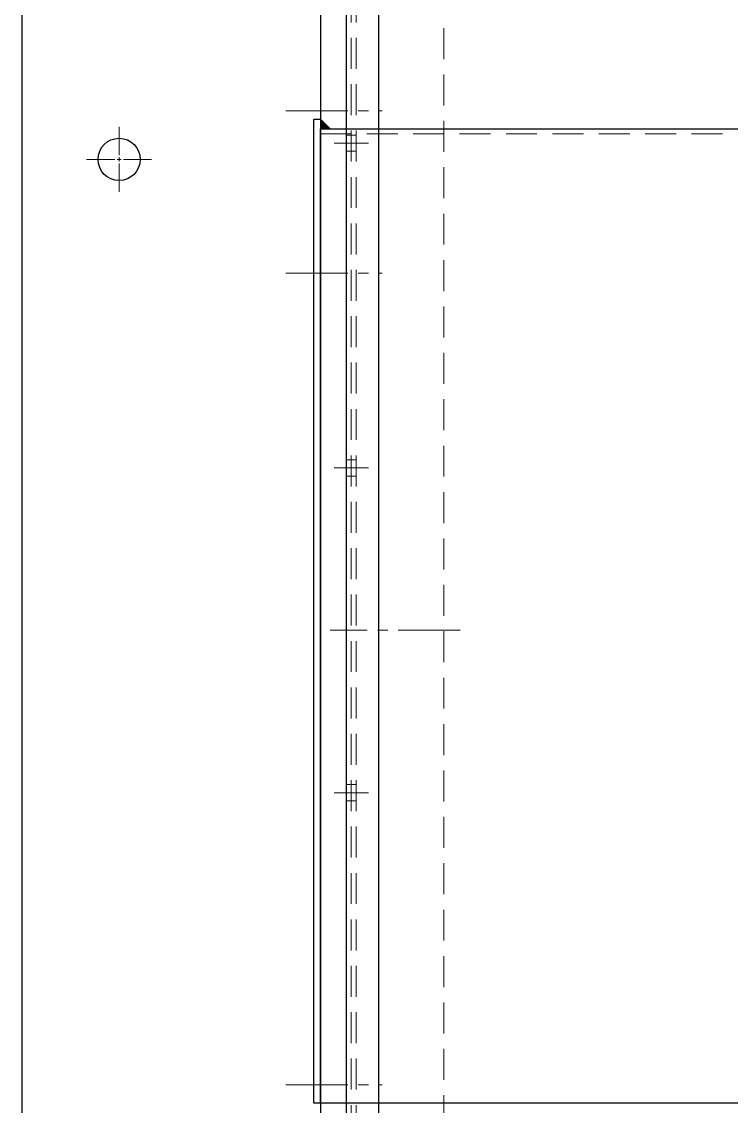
# Model space of a CAD drawing. Header units: millimetres. Extents: x 0 to 51411, y 0 to 16902.
# Drawn here: x 1445.7 to 1664.2, y 14509.3 to 14843.3 of the extents above; entities that cross this region are included whole.
import ezdxf

# ---------------------------------------------------------------- set-up
doc = ezdxf.new("R2010")
doc.units = ezdxf.units.MM
doc.linetypes.add('CENTER2', pattern=[28.575, 19.05, -3.175, 3.175, -3.175])
doc.linetypes.add('HIDDEN2', pattern=[4.7625, 3.175, -1.5875])
for name, color, linetype, lineweight in [('01_外形線', 7, 'Continuous', 25), ('03_かくれ線', 6, 'HIDDEN2', 13), ('04_中心線', 1, 'CENTER2', 9)]:
    doc.layers.add(name, color=color, linetype=linetype, lineweight=lineweight)

# ---------------------------------------------------------------- blocks, each defined once
blk = doc.blocks.new('*U1389')
at = {"layer": '04_中心線', "color": 0, "linetype": 'CENTER2', "transparency": 16777216}
for p, q in [((0, 1.3), (0, 10)), ((-10, 0), (-1.3, 0)), ((1.3, 0), (10, 0)), ((0, -10), (0, -1.3))]:
    blk.add_line(p, q, dxfattribs=at)
at = {"layer": '04_中心線', "color": 0, "linetype": 'Continuous', "transparency": 16777216}
for p, q in [((-0.65, 0), (0.65, 0)), ((0, -0.65), (0, 0.65))]:
    blk.add_line(p, q, dxfattribs=at)

msp = doc.modelspace()

# ---------------------------------------------------------------- hatches: boundary and pattern name
at = {"layer": '01_外形線'}
h = msp.add_hatch(color=4, dxfattribs=at)
h.dxf.hatch_style = 1
h.paths.add_polyline_path([(1540.697, 14810.277), (1537.697, 14810.277), (1537.697, 14813.277)])

# ---------------------------------------------------------------- linework, layer by layer
for p, q in [((1537.697, 15800.911), (1537.697, 13300.911)), ((1545.697, 14385.911), (1545.697, 14925.911)), ((1555.672, 14388.911), (1555.672, 14922.911))]:
    msp.add_line(p, q, dxfattribs=at)
msp.add_lwpolyline([(1445.697, 15800.911), (1445.697, 13300.911), (1545.697, 13300.911), (1545.697, 15800.911)], close=True, dxfattribs=at)
at = {"layer": '01_外形線', "color": 4}
msp.add_lwpolyline([(1535.697, 14510.277), (1535.697, 14813.277), (1537.697, 14813.277), (1537.697, 14510.277)], close=True, dxfattribs=at)
msp.add_lwpolyline([(1537.697, 14810.277), (1540.697, 14810.277), (1537.697, 14813.277), (1537.697, 14810.277)], dxfattribs=at)
msp.add_lwpolyline([(2025.697, 14515.277), (2025.697, 14555.277, 0.4142136), (2020.697, 14560.277), (1950.697, 14560.277, 0.4142136), (1945.697, 14555.277), (1945.697, 14515.277, -0.4142136), (1940.697, 14510.277), (1537.697, 14510.277), (1537.697, 14810.277), (2002.868, 14810.277), (2202.818, 14610.328, -0.1989124), (2203.697, 14608.206), (2203.697, 14510.277), (2030.697, 14510.277, -0.4142136)], format="xyb", close=True, dxfattribs=at)
at = {"layer": '01_外形線'}
msp.add_circle((1475.697, 14800.911), 6.5, dxfattribs=at)
at = {"layer": '03_かくれ線', "ltscale": 3}
for p, q in [((1547.172, 14385.911), (1547.172, 14925.911)), ((1548.672, 14385.911), (1548.672, 14925.911)), ((1575.672, 14388.911), (1575.672, 14922.911))]:
    msp.add_line(p, q, dxfattribs=at)
at = {"layer": '03_かくれ線', "color": 4, "ltscale": 3}
msp.add_line((1537.697, 14808.777), (2004.368, 14808.777), dxfattribs=at)
at = {"layer": '03_かくれ線'}
for p, q in [((1548.697, 14808.411), (1545.697, 14808.411)), ((1548.697, 14803.411), (1545.697, 14803.411)), ((1548.697, 14708.411), (1545.697, 14708.411)), ((1548.697, 14703.411), (1545.697, 14703.411)), ((1548.697, 14608.411), (1545.697, 14608.411)), ((1548.697, 14603.411), (1545.697, 14603.411))]:
    msp.add_line(p, q, dxfattribs=at)
at = {"layer": '04_中心線'}
for p, q in [((1527.044, 14815.91), (1556.659, 14815.91)), ((1552.447, 14805.911), (1541.947, 14805.911)), ((1527.044, 14765.91), (1556.659, 14765.91)), ((1552.447, 14705.911), (1541.947, 14705.911)), ((1580.672, 14655.911), (1540.697, 14655.911)), ((1552.447, 14605.911), (1541.947, 14605.911)), ((1527.044, 14515.91), (1556.659, 14515.91))]:
    msp.add_line(p, q, dxfattribs=at)

# ---------------------------------------------------------------- block references
at = {"layer": '04_中心線', "linetype": 'CENTER2', "rotation": 270}
msp.add_blockref('*U1389', (1475.697, 14800.911), dxfattribs=at)

doc.saveas('drawing.dxf')
